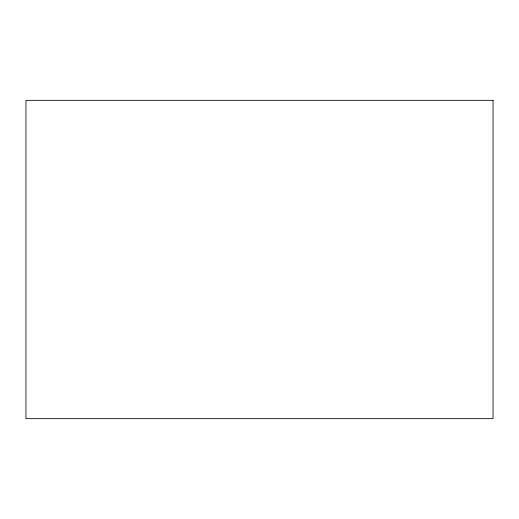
<?xml version="1.0" encoding="UTF-8"?>
<svg xmlns="http://www.w3.org/2000/svg" width="519" height="519" viewBox="0 0 519 519"><rect width="100%" height="100%" fill="white"/><g stroke="black" fill="none" stroke-linecap="round" stroke-linejoin="round"><path stroke-width="0.78" d="M493.05 100.342L25.95 100.342L25.95 418.658L493.05 418.658L493.05 100.342"/></g></svg>
